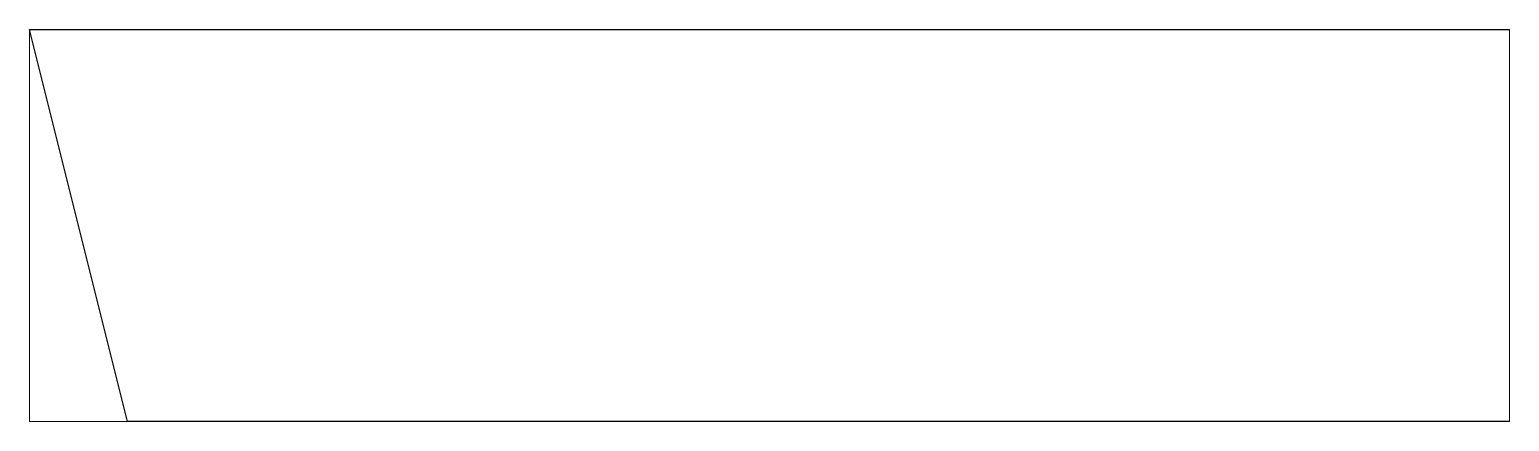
# Paper-space layout 'Layout1' of a CAD drawing. Header units: millimetres. Extents: x 0 to 257, y 64 to 131.
# The model-space entities are those that its viewports show. They can reach past a viewport. Long polylines and large blocks are cut down to what shows.
import ezdxf

# ---------------------------------------------------------------- set-up
doc = ezdxf.new("R2010")
doc.units = ezdxf.units.MM
doc.header["$LTSCALE"] = 10
doc.layers.add('MEMBERS', color=5, linetype='Continuous')

msp = doc.modelspace()

# ---------------------------------------------------------------- linework, layer by layer
at = {"layer": 'MEMBERS', "color": 3, "linetype": 'Continuous'}
for p, q in [((137.5, -275), (0, 275)), ((0, 275), (2080.7, 275)), ((2080.7, 275), (2080.7, -275)), ((2080.7, -275), (137.5, -275))]:
    msp.add_line(p, q, dxfattribs=at)

psp = doc.layouts.get("Layout1")

# ---------------------------------------------------------------- viewports
at = {"layer": '0'}
psp.add_viewport(center=(128.5, 97.5), size=(257, 67.9353), view_center_point=(1040.33, 0), view_height=550, dxfattribs=at)

doc.saveas('drawing.dxf')
